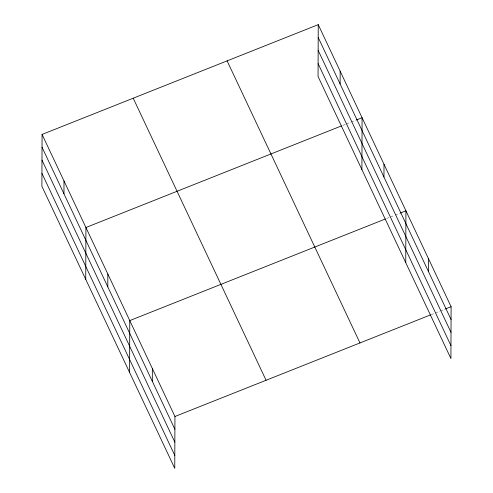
<?xml version="1.0" encoding="UTF-8"?>
<svg xmlns="http://www.w3.org/2000/svg" width="493" height="493" viewBox="0 0 493 493"><rect width="100%" height="100%" fill="white"/><g stroke="black" fill="none" stroke-linecap="round" stroke-linejoin="round"><path stroke-width="0.37" stroke-dasharray="2.46 1.85" d="M342.863 125.376L345.71 124.242M346.419 123.959L350.689 122.258M351.404 121.974L355.675 120.28M386.709 218.454L394.542 215.342M395.25 215.059L399.521 213.358M431.172 314.639L434.727 313.228M435.442 312.944L439.713 311.243M440.428 310.96L444.698 309.265"/><path stroke-width="0.74" d="M42.078 134.429L41.893 186.286L174.762 468.35L174.941 416.493L42.078 134.429L318.238 24.65L451.107 306.714L450.922 358.571L318.059 76.507L318.238 24.65M63.954 193.767L63.998 180.968M85.739 279.365L85.924 227.507L341.439 125.937M107.801 286.846L107.844 274.053M129.585 372.449L129.77 320.592L385.286 219.021M152.312 381.342L152.355 368.542M340.115 83.989L340.158 71.189M361.905 169.586L362.084 117.735L356.39 119.996M383.961 177.067L384.01 164.274M405.751 262.67L405.93 210.813L400.236 213.075M428.472 271.563L428.516 258.763M174.941 416.493L430.457 314.922M445.407 308.982L451.107 306.714M318.195 37.45L451.058 319.513M318.145 50.335L451.015 332.399M318.102 63.615L450.972 345.685M227.107 60.879L359.97 342.943M133.209 98.199L266.078 380.269M42.028 147.222L174.898 429.292M41.985 160.114L174.855 442.178M41.942 173.394L174.805 455.458"/></g></svg>
